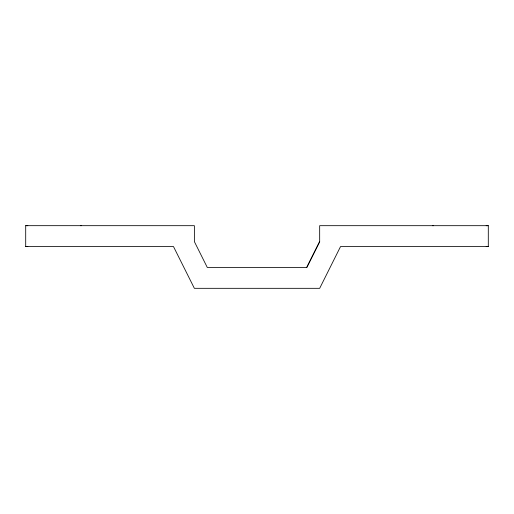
<?xml version="1.0" encoding="UTF-8"?>
<svg xmlns="http://www.w3.org/2000/svg" width="514" height="514" viewBox="0 0 514 514"><rect width="100%" height="100%" fill="white"/><g stroke="black" fill="none" stroke-linecap="round" stroke-linejoin="round"><path stroke-width="0.77" d="M486.173 225.685L488.3 225.685L488.3 246.566L340.544 246.559L319.676 288.328L194.363 288.322L173.481 246.559L25.7 246.553L25.7 225.672L27.82 225.672M25.7 225.672L194.382 225.685L194.382 241.638L207.283 267.447L306.768 267.453L319.676 241.638L319.669 225.678L488.3 225.685M306.762 267.447L319.669 241.631M80.492 225.672L81.508 225.672M432.492 225.685L433.508 225.685M25.7 246.553L27.82 246.553M486.173 246.566L488.3 246.566"/></g></svg>
